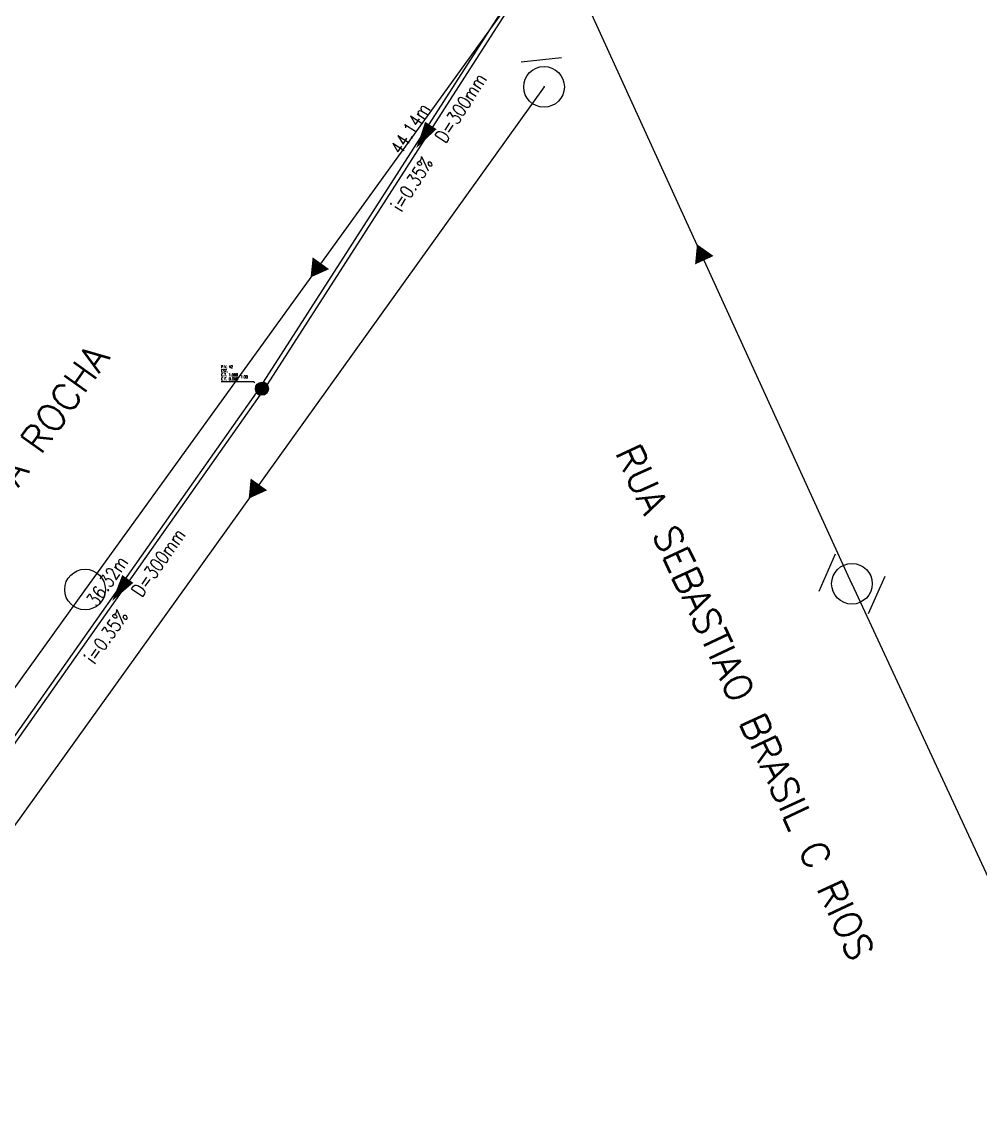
# Model space of a CAD drawing. Extents: x -289 to 361868, y -200 to 7352041.
# Drawn here: x 361153 to 361223.6, y 7351568.8 to 7351649.9 of the extents above; entities that cross this region are included whole.
import ezdxf
from ezdxf.enums import TextEntityAlignment as Align

# ---------------------------------------------------------------- set-up
doc = ezdxf.new("R2010")
doc.units = 0
for name, color, linetype in [('ESGOTO', 7, 'Continuous'), ('PONTOS-CAIXAS_U', 1, 'Continuous'), ('PS_IND_COMPRIMENTO', 7, 'Continuous'), ('PS_IND_DIAMETRO', 7, 'Continuous'), ('PS_IND_FLUXO', 3, 'Continuous'), ('PS_IND_INCLINACAO', 7, 'Continuous'), ('PS_PONTOS_IDENTIFICACAO_LIN', 7, 'Continuous'), ('PS_PONTOS_IDENTIFICACAO_TXT', 7, 'Continuous'), ('TUBO_PVC', 1, 'Continuous'), ('TXT-LOGRAD', 3, 'Continuous')]:
    doc.layers.add(name, color=color, linetype=linetype)
doc.styles.add('ROMANS', font='ROMANS.shx', dxfattribs={"height": 2})
doc.styles.add('SABESP', font='ROMANS.shx', dxfattribs={"height": 2})

# ---------------------------------------------------------------- blocks, each defined once
blk = doc.blocks.new('DGE001A')
at = {"color": 0}
blk.add_lwpolyline([(0, 0, 1.5, 0, 0), (1.299, 0, 0, 0, 0)], format="xyseb", dxfattribs=at)
blk = doc.blocks.new('DRE010A')
at = {"color": 0}
blk.add_line((-2.492, -0.201), (-0.504, -2.449), dxfattribs=at)
blk.add_point((0, 0), dxfattribs=at)
blk = doc.blocks.new('DGE012A')
at = {"color": 0}
blk.add_circle((0, 0), 1.5, dxfattribs=at)
blk.add_point((0, 0), dxfattribs=at)
blk = doc.blocks.new('*U3305', base_point=(9690.446, 9362.01))
at = {"const_width": 0.24, "flags": 128}
blk.add_lwpolyline([(9690.326, 9362.01, 1), (9690.566, 9362.01, 1)], format="xyb", close=True, dxfattribs=at)
blk.add_circle((9690.446, 9362.01), 0.24)

msp = doc.modelspace()

# ---------------------------------------------------------------- linework, layer by layer
at = {"layer": 'ESGOTO', "color": 3}
for points in [[(361192.403, 7351656.229), (361157.623, 7351608.089)], [(361214.183, 7351608.519), (361192.403, 7351656.229)], [(361191.473, 7351645.159), (361149.413, 7351586.539)], [(361157.623, 7351608.089), (361112.163, 7351544.859)], [(361214.183, 7351608.519), (361236.823, 7351559.749)]]:
    msp.add_lwpolyline(points, dxfattribs=at)
at = {"layer": 'PS_IND_FLUXO'}
for points in [[(361183.125, 7351642.315, 1, 0, 0), (361182.045, 7351640.632, 0, 0, 0)], [(361160.772, 7351608.875, 1, 0, 0), (361159.619, 7351607.241, 0, 0, 0)]]:
    msp.add_lwpolyline(points, format="xyseb", dxfattribs=at)
at = {"layer": 'PS_PONTOS_IDENTIFICACAO_LIN', "linetype": 'Continuous'}
msp.add_lwpolyline([(361170.145, 7351623.343), (361170.055, 7351623.421), (361167.655, 7351623.421)], dxfattribs=at)
at = {"layer": 'TUBO_PVC'}
for points in [[(361194.251, 7351659.644), (361194.377, 7351659.563), (361171.046, 7351623.222), (361170.92, 7351623.303), (361170.794, 7351623.384), (361194.124, 7351659.725)], [(361170.384, 7351622.508), (361170.507, 7351622.421), (361150.129, 7351593.522), (361150.006, 7351593.608), (361149.884, 7351593.695), (361170.262, 7351622.594)]]:
    msp.add_lwpolyline(points, close=True, dxfattribs=at)

# ---------------------------------------------------------------- block references
at = {"layer": 'ESGOTO', "color": 2}
for name, p, rotation in [('DRE010A', (361191.473, 7351645.159), 234.34047408), ('DGE012A', (361191.473, 7351645.159), 234.34047188), ('DGE001A', (361203.293, 7351632.379), 114.54023399), ('DGE001A', (361175.013, 7351632.159), 234.15413067), ('DGE001A', (361170.443, 7351615.849), 234.34369573), ('DRE010A', (361214.183, 7351608.519), 294.901672918), ('DGE012A', (361214.183, 7351608.519), 114.5370921), ('DGE012A', (361157.623, 7351608.089), 234.28529762), ('DRE010A', (361214.183, 7351608.519), 114.53709044)]:
    msp.add_blockref(name, p, dxfattribs=dict(at, rotation=rotation))
at = {"layer": 'PONTOS-CAIXAS_U', "xscale": 2, "yscale": 2, "zscale": 2}
msp.add_blockref('*U3305', (361170.661, 7351622.9), dxfattribs=at)

# ---------------------------------------------------------------- texts
at = {"layer": 'PS_IND_COMPRIMENTO', "style": 'ROMANS', "width": 0.8}
for s, rotation, p in [('44.14m', 57.29946, (361181.617, 7351642.095)), ('36.32m', 54.81095, (361159.255, 7351608.721))]:
    msp.add_text(s, height=1, rotation=rotation, dxfattribs=at).set_placement(p, align=Align.MIDDLE_CENTER)
at = {"layer": 'PS_IND_DIAMETRO', "style": 'ROMANS', "width": 0.8}
for rotation, p in [(57.29946, (361185.336, 7351643.629)), (54.81095, (361163.037, 7351610.092))]:
    msp.add_text('D=300mm', height=1, rotation=rotation, dxfattribs=at).set_placement(p, align=Align.MIDDLE_CENTER)
at = {"layer": 'PS_IND_INCLINACAO', "style": 'ROMANS', "width": 0.8}
for rotation, p in [(57.29946, (361181.716, 7351637.991)), (54.81095, (361159.176, 7351604.617))]:
    msp.add_text('i=0.35%', height=1, rotation=rotation, dxfattribs=at).set_placement(p, align=Align.MIDDLE_CENTER)
at = {"layer": 'PS_PONTOS_IDENTIFICACAO_TXT', "style": 'ROMANS', "width": 0.8}
for s, p in [('P.V. 42', (361167.655, 7351624.421)), ('EST. ', (361167.655, 7351624.121)), ('C.T. 1.068', (361167.655, 7351623.821)), ('C.F. 0.068', (361167.655, 7351623.521)), ('1.00', (361169.089, 7351623.671))]:
    msp.add_text(s, height=0.2, dxfattribs=at).set_placement(p)
at = {"layer": 'TXT-LOGRAD', "style": 'SABESP'}
for s, rotation, p in [('RUA ORIVALDO SOUZA DA ROCHA', 54.63411, (361145.883, 7351607.739)), ('RUA SEBASTIAO BRASIL C RIOS', -65.16709, (361206.283, 7351599.779))]:
    msp.add_text(s, height=2, rotation=rotation, dxfattribs=at).set_placement(p, align=Align.MIDDLE_CENTER)

doc.saveas('drawing.dxf')
